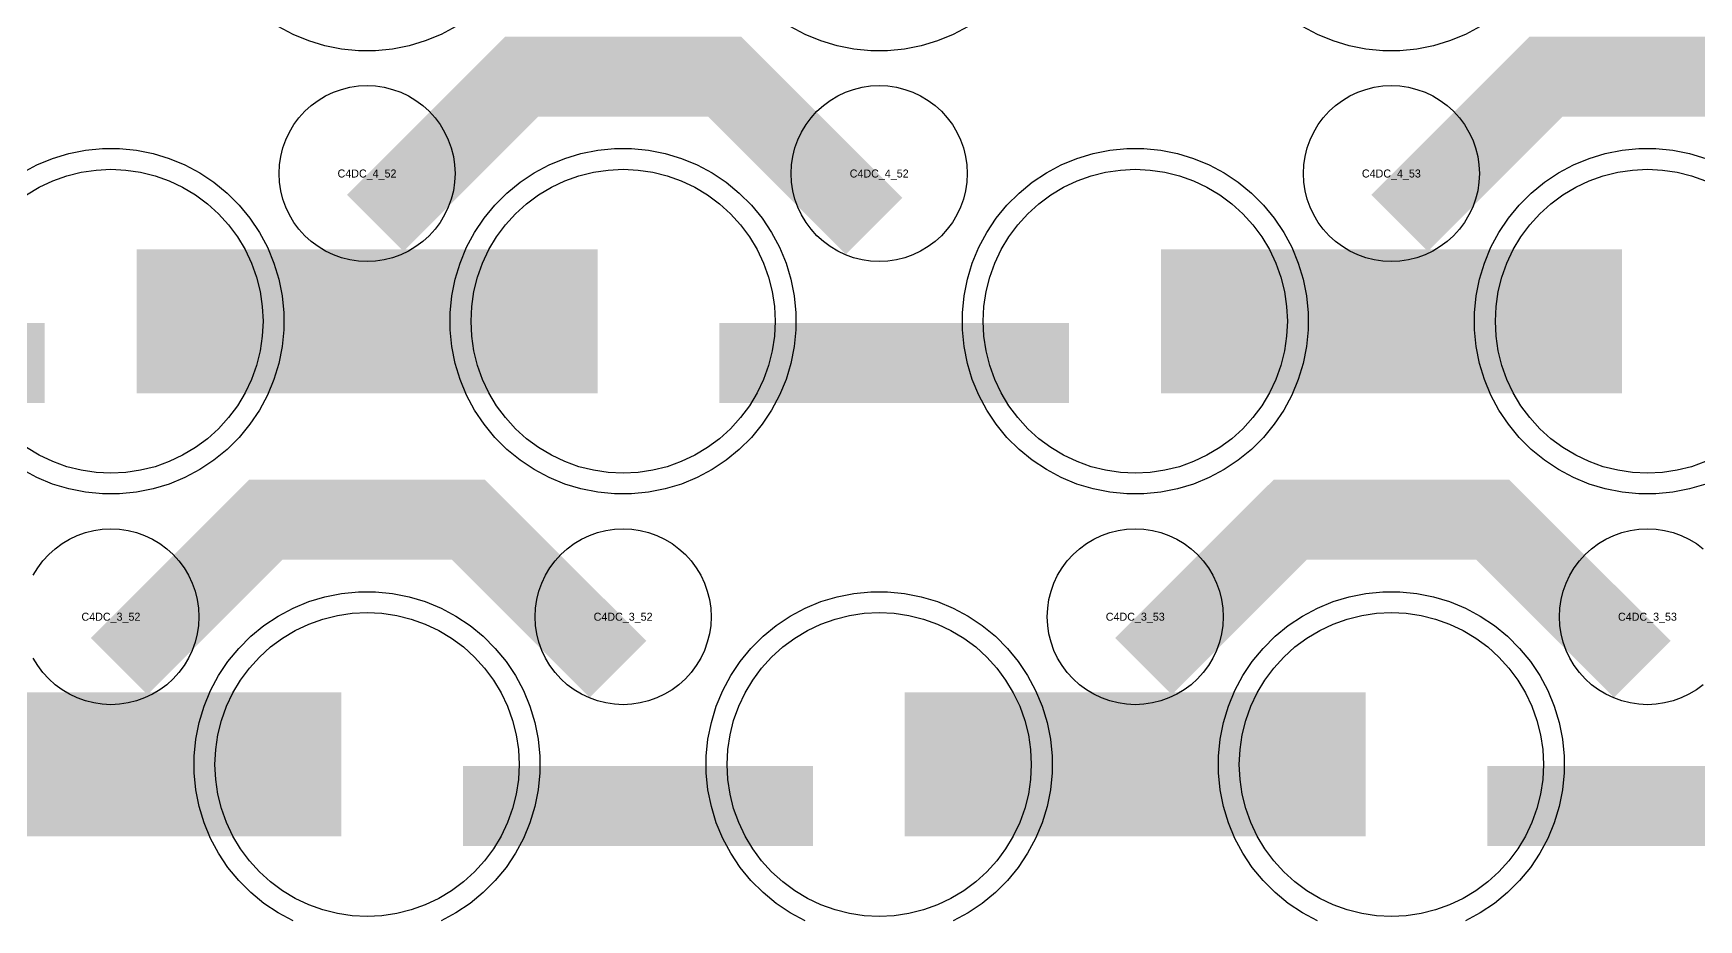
# Model space of a CAD drawing. Extents: x -11880 to 11880, y -14992 to 14992.
# Drawn here: x 4616 to 5136, y -14472 to -14195 of the extents above; entities that cross this region are included whole.
import ezdxf
from ezdxf.enums import TextEntityAlignment as Align

# ---------------------------------------------------------------- set-up
doc = ezdxf.new("R2010")
doc.units = 0
doc.header["$MEASUREMENT"] = 0
for name, color, linetype in [('GDS_775_DT_237', 138, 'CONTINUOUS'), ('RDL1_FS', 34, 'CONTINUOUS'), ('RDL_BS', 160, 'CONTINUOUS')]:
    doc.layers.add(name, color=color, linetype=linetype)

msp = doc.modelspace()

# ---------------------------------------------------------------- linework, layer by layer
at = {"layer": 'RDL1_FS', "color": 241, "true_color": 0xf7abae}
for points in [[(4613.605, -14245.808), (4617.605, -14243.41), (4621.819, -14241.418), (4626.209, -14239.846), (4630.732, -14238.714), (4635.343, -14238.03), (4640, -14237.801), (4644.657, -14238.03), (4649.268, -14238.714), (4653.791, -14239.846), (4658.181, -14241.418), (4662.395, -14243.41), (4666.395, -14245.808), (4670.14, -14248.586), (4673.594, -14251.716), (4676.724, -14255.17), (4679.502, -14258.915), (4681.9, -14262.915), (4683.892, -14267.129), (4685.464, -14271.519), (4686.596, -14276.042), (4687.28, -14280.653), (4687.509, -14285.31), (4687.28, -14289.967), (4686.596, -14294.578), (4685.464, -14299.101), (4683.892, -14303.491), (4681.9, -14307.705), (4679.502, -14311.705), (4676.724, -14315.45), (4673.594, -14318.904), (4670.14, -14322.034), (4666.395, -14324.812), (4662.395, -14327.21), (4658.181, -14329.202), (4653.791, -14330.774), (4649.268, -14331.906), (4644.657, -14332.59), (4640, -14332.819), (4635.343, -14332.59), (4630.732, -14331.906), (4626.209, -14330.774), (4621.819, -14329.202), (4617.605, -14327.21), (4613.605, -14324.812)], [(5138.181, -14329.202), (5133.791, -14330.774), (5129.268, -14331.906), (5124.657, -14332.59), (5120, -14332.819), (5115.343, -14332.59), (5110.732, -14331.906), (5106.209, -14330.774), (5101.819, -14329.202), (5097.605, -14327.21), (5093.605, -14324.812), (5089.86, -14322.034), (5086.406, -14318.904), (5083.276, -14315.45), (5080.498, -14311.705), (5078.1, -14307.705), (5076.108, -14303.491), (5074.536, -14299.101), (5073.404, -14294.578), (5072.72, -14289.967), (5072.491, -14285.31), (5072.72, -14280.653), (5073.404, -14276.042), (5074.536, -14271.519), (5076.108, -14267.129), (5078.1, -14262.915), (5080.498, -14258.915), (5083.276, -14255.17), (5086.406, -14251.716), (5089.86, -14248.586), (5093.605, -14245.808), (5097.605, -14243.41), (5101.819, -14241.418), (5106.209, -14239.846), (5110.732, -14238.714), (5115.343, -14238.03), (5120, -14237.801), (5124.657, -14238.03), (5129.268, -14238.714), (5133.791, -14239.846), (5138.181, -14241.418)]]:
    msp.add_lwpolyline(points, dxfattribs=at)
for points in [[(4800, -14332.819), (4795.343, -14332.59), (4790.732, -14331.906), (4786.209, -14330.774), (4781.819, -14329.202), (4777.605, -14327.21), (4773.605, -14324.812), (4769.86, -14322.034), (4766.406, -14318.904), (4763.276, -14315.45), (4760.498, -14311.705), (4758.1, -14307.705), (4756.108, -14303.491), (4754.536, -14299.101), (4753.404, -14294.578), (4752.72, -14289.967), (4752.491, -14285.31), (4752.72, -14280.653), (4753.404, -14276.042), (4754.536, -14271.519), (4756.108, -14267.129), (4758.1, -14262.915), (4760.498, -14258.915), (4763.276, -14255.17), (4766.406, -14251.716), (4769.86, -14248.586), (4773.605, -14245.808), (4777.605, -14243.41), (4781.819, -14241.418), (4786.209, -14239.846), (4790.732, -14238.714), (4795.343, -14238.03), (4800, -14237.801), (4804.657, -14238.03), (4809.268, -14238.714), (4813.791, -14239.846), (4818.181, -14241.418), (4822.395, -14243.41), (4826.395, -14245.808), (4830.14, -14248.586), (4833.594, -14251.716), (4836.724, -14255.17), (4839.502, -14258.915), (4841.9, -14262.915), (4843.892, -14267.129), (4845.464, -14271.519), (4846.596, -14276.042), (4847.28, -14280.653), (4847.509, -14285.31), (4847.28, -14289.967), (4846.596, -14294.578), (4845.464, -14299.101), (4843.892, -14303.491), (4841.9, -14307.705), (4839.502, -14311.705), (4836.724, -14315.45), (4833.594, -14318.904), (4830.14, -14322.034), (4826.395, -14324.812), (4822.395, -14327.21), (4818.181, -14329.202), (4813.791, -14330.774), (4809.268, -14331.906), (4804.657, -14332.59)], [(4960, -14332.819), (4955.343, -14332.59), (4950.732, -14331.906), (4946.209, -14330.774), (4941.819, -14329.202), (4937.605, -14327.21), (4933.605, -14324.812), (4929.86, -14322.034), (4926.406, -14318.904), (4923.276, -14315.45), (4920.498, -14311.705), (4918.1, -14307.705), (4916.108, -14303.491), (4914.536, -14299.101), (4913.404, -14294.578), (4912.72, -14289.967), (4912.491, -14285.31), (4912.72, -14280.653), (4913.404, -14276.042), (4914.536, -14271.519), (4916.108, -14267.129), (4918.1, -14262.915), (4920.498, -14258.915), (4923.276, -14255.17), (4926.406, -14251.716), (4929.86, -14248.586), (4933.605, -14245.808), (4937.605, -14243.41), (4941.819, -14241.418), (4946.209, -14239.846), (4950.732, -14238.714), (4955.343, -14238.03), (4960, -14237.801), (4964.657, -14238.03), (4969.268, -14238.714), (4973.791, -14239.846), (4978.181, -14241.418), (4982.395, -14243.41), (4986.395, -14245.808), (4990.14, -14248.586), (4993.594, -14251.716), (4996.724, -14255.17), (4999.502, -14258.915), (5001.9, -14262.915), (5003.892, -14267.129), (5005.464, -14271.519), (5006.596, -14276.042), (5007.28, -14280.653), (5007.509, -14285.31), (5007.28, -14289.967), (5006.596, -14294.578), (5005.464, -14299.101), (5003.892, -14303.491), (5001.9, -14307.705), (4999.502, -14311.705), (4996.724, -14315.45), (4993.594, -14318.904), (4990.14, -14322.034), (4986.395, -14324.812), (4982.395, -14327.21), (4978.181, -14329.202), (4973.791, -14330.774), (4969.268, -14331.906), (4964.657, -14332.59)], [(4720, -14471.379), (4715.343, -14471.15), (4710.732, -14470.466), (4706.209, -14469.334), (4701.819, -14467.762), (4697.605, -14465.77), (4693.605, -14463.372), (4689.86, -14460.594), (4686.406, -14457.464), (4683.276, -14454.01), (4680.498, -14450.265), (4678.1, -14446.265), (4676.108, -14442.051), (4674.536, -14437.661), (4673.404, -14433.138), (4672.72, -14428.527), (4672.491, -14423.87), (4672.72, -14419.213), (4673.404, -14414.602), (4674.536, -14410.079), (4676.108, -14405.689), (4678.1, -14401.475), (4680.498, -14397.475), (4683.276, -14393.73), (4686.406, -14390.276), (4689.86, -14387.146), (4693.605, -14384.368), (4697.605, -14381.97), (4701.819, -14379.978), (4706.209, -14378.406), (4710.732, -14377.274), (4715.343, -14376.59), (4720, -14376.361), (4724.657, -14376.59), (4729.268, -14377.274), (4733.791, -14378.406), (4738.181, -14379.978), (4742.395, -14381.97), (4746.395, -14384.368), (4750.14, -14387.146), (4753.594, -14390.276), (4756.724, -14393.73), (4759.502, -14397.475), (4761.9, -14401.475), (4763.892, -14405.689), (4765.464, -14410.079), (4766.596, -14414.602), (4767.28, -14419.213), (4767.509, -14423.87), (4767.28, -14428.527), (4766.596, -14433.138), (4765.464, -14437.661), (4763.892, -14442.051), (4761.9, -14446.265), (4759.502, -14450.265), (4756.724, -14454.01), (4753.594, -14457.464), (4750.14, -14460.594), (4746.395, -14463.372), (4742.395, -14465.77), (4738.181, -14467.762), (4733.791, -14469.334), (4729.268, -14470.466), (4724.657, -14471.15)], [(4880, -14471.379), (4875.343, -14471.15), (4870.732, -14470.466), (4866.209, -14469.334), (4861.819, -14467.762), (4857.605, -14465.77), (4853.605, -14463.372), (4849.86, -14460.594), (4846.406, -14457.464), (4843.276, -14454.01), (4840.498, -14450.265), (4838.1, -14446.265), (4836.108, -14442.051), (4834.536, -14437.661), (4833.404, -14433.138), (4832.72, -14428.527), (4832.491, -14423.87), (4832.72, -14419.213), (4833.404, -14414.602), (4834.536, -14410.079), (4836.108, -14405.689), (4838.1, -14401.475), (4840.498, -14397.475), (4843.276, -14393.73), (4846.406, -14390.276), (4849.86, -14387.146), (4853.605, -14384.368), (4857.605, -14381.97), (4861.819, -14379.978), (4866.209, -14378.406), (4870.732, -14377.274), (4875.343, -14376.59), (4880, -14376.361), (4884.657, -14376.59), (4889.268, -14377.274), (4893.791, -14378.406), (4898.181, -14379.978), (4902.395, -14381.97), (4906.395, -14384.368), (4910.14, -14387.146), (4913.594, -14390.276), (4916.724, -14393.73), (4919.502, -14397.475), (4921.9, -14401.475), (4923.892, -14405.689), (4925.464, -14410.079), (4926.596, -14414.602), (4927.28, -14419.213), (4927.509, -14423.87), (4927.28, -14428.527), (4926.596, -14433.138), (4925.464, -14437.661), (4923.892, -14442.051), (4921.9, -14446.265), (4919.502, -14450.265), (4916.724, -14454.01), (4913.594, -14457.464), (4910.14, -14460.594), (4906.395, -14463.372), (4902.395, -14465.77), (4898.181, -14467.762), (4893.791, -14469.334), (4889.268, -14470.466), (4884.657, -14471.15)], [(5040, -14471.379), (5035.343, -14471.15), (5030.732, -14470.466), (5026.209, -14469.334), (5021.819, -14467.762), (5017.605, -14465.77), (5013.605, -14463.372), (5009.86, -14460.594), (5006.406, -14457.464), (5003.276, -14454.01), (5000.498, -14450.265), (4998.1, -14446.265), (4996.108, -14442.051), (4994.536, -14437.661), (4993.404, -14433.138), (4992.72, -14428.527), (4992.491, -14423.87), (4992.72, -14419.213), (4993.404, -14414.602), (4994.536, -14410.079), (4996.108, -14405.689), (4998.1, -14401.475), (5000.498, -14397.475), (5003.276, -14393.73), (5006.406, -14390.276), (5009.86, -14387.146), (5013.605, -14384.368), (5017.605, -14381.97), (5021.819, -14379.978), (5026.209, -14378.406), (5030.732, -14377.274), (5035.343, -14376.59), (5040, -14376.361), (5044.657, -14376.59), (5049.268, -14377.274), (5053.791, -14378.406), (5058.181, -14379.978), (5062.395, -14381.97), (5066.395, -14384.368), (5070.14, -14387.146), (5073.594, -14390.276), (5076.724, -14393.73), (5079.502, -14397.475), (5081.9, -14401.475), (5083.892, -14405.689), (5085.464, -14410.079), (5086.596, -14414.602), (5087.28, -14419.213), (5087.509, -14423.87), (5087.28, -14428.527), (5086.596, -14433.138), (5085.464, -14437.661), (5083.892, -14442.051), (5081.9, -14446.265), (5079.502, -14450.265), (5076.724, -14454.01), (5073.594, -14457.464), (5070.14, -14460.594), (5066.395, -14463.372), (5062.395, -14465.77), (5058.181, -14467.762), (5053.791, -14469.334), (5049.268, -14470.466), (5044.657, -14471.15)]]:
    msp.add_lwpolyline(points, close=True, dxfattribs=at)
for points in [[(4648.002, -14285.31, 45, 45, 0), (4720.002, -14285.31, 45, 45, 0)], [(4720.002, -14285.31, 45, 45, 0), (4792.002, -14285.31, 45, 45, 0)], [(4968.002, -14285.31, 45, 45, 0), (5040.002, -14285.31, 45, 45, 0)], [(5040.002, -14285.31, 45, 45, 0), (5112.002, -14285.31, 45, 45, 0)], [(4568.002, -14423.87, 45, 45, 0), (4640.002, -14423.87, 45, 45, 0)], [(4640.002, -14423.87, 45, 45, 0), (4712.002, -14423.87, 45, 45, 0)], [(4888.002, -14423.87, 45, 45, 0), (4960.002, -14423.87, 45, 45, 0)], [(4960.002, -14423.87, 45, 45, 0), (5032.002, -14423.87, 45, 45, 0)]]:
    msp.add_lwpolyline(points, format="xyseb", dxfattribs=at)
at = {"layer": 'RDL_BS', "color": 241, "true_color": 0xf7abae}
for points in [[(4747.777, -14193.128), (4743.115, -14195.62), (4738.205, -14197.651), (4733.165, -14199.182), (4727.938, -14200.228), (4722.644, -14200.745), (4717.356, -14200.745), (4712.062, -14200.228), (4706.835, -14199.182), (4701.795, -14197.651), (4696.885, -14195.62), (4692.223, -14193.128)], [(4907.777, -14193.128), (4903.115, -14195.62), (4898.205, -14197.651), (4893.165, -14199.182), (4887.938, -14200.228), (4882.644, -14200.745), (4877.356, -14200.745), (4872.062, -14200.228), (4866.835, -14199.182), (4861.795, -14197.651), (4856.885, -14195.62), (4852.223, -14193.128)], [(5067.777, -14193.128), (5063.115, -14195.62), (5058.205, -14197.651), (5053.165, -14199.182), (5047.938, -14200.228), (5042.644, -14200.745), (5037.356, -14200.745), (5032.062, -14200.228), (5026.835, -14199.182), (5021.795, -14197.651), (5016.885, -14195.62), (5012.223, -14193.128)], [(4612.223, -14238.927), (4616.885, -14236.435), (4621.795, -14234.404), (4626.835, -14232.873), (4632.062, -14231.827), (4637.356, -14231.31), (4642.644, -14231.31), (4647.938, -14231.827), (4653.165, -14232.873), (4658.205, -14234.404), (4663.115, -14236.435), (4667.777, -14238.927), (4672.191, -14241.874), (4676.292, -14245.236), (4680.074, -14249.018), (4683.436, -14253.119), (4686.383, -14257.533), (4688.875, -14262.195), (4690.906, -14267.105), (4692.437, -14272.145), (4693.483, -14277.372), (4694, -14282.666), (4694, -14287.954), (4693.483, -14293.248), (4692.437, -14298.475), (4690.906, -14303.515), (4688.875, -14308.425), (4686.383, -14313.087), (4683.436, -14317.501), (4680.074, -14321.602), (4676.292, -14325.384), (4672.191, -14328.746), (4667.777, -14331.693), (4663.115, -14334.185), (4658.205, -14336.216), (4653.165, -14337.747), (4647.938, -14338.793), (4642.644, -14339.31), (4637.356, -14339.31), (4632.062, -14338.793), (4626.835, -14337.747), (4621.795, -14336.216), (4616.885, -14334.185), (4612.223, -14331.693)], [(5138.205, -14336.216), (5133.165, -14337.747), (5127.938, -14338.793), (5122.644, -14339.31), (5117.356, -14339.31), (5112.062, -14338.793), (5106.835, -14337.747), (5101.795, -14336.216), (5096.885, -14334.185), (5092.223, -14331.693), (5087.809, -14328.746), (5083.708, -14325.384), (5079.926, -14321.602), (5076.564, -14317.501), (5073.617, -14313.087), (5071.125, -14308.425), (5069.094, -14303.515), (5067.563, -14298.475), (5066.517, -14293.248), (5066, -14287.954), (5066, -14282.666), (5066.517, -14277.372), (5067.563, -14272.145), (5069.094, -14267.105), (5071.125, -14262.195), (5073.617, -14257.533), (5076.564, -14253.119), (5079.926, -14249.018), (5083.708, -14245.236), (5087.809, -14241.874), (5092.223, -14238.927), (5096.885, -14236.435), (5101.795, -14234.404), (5106.835, -14232.873), (5112.062, -14231.827), (5117.356, -14231.31), (5122.644, -14231.31), (5127.938, -14231.827), (5133.165, -14232.873), (5138.205, -14234.404)], [(4696.885, -14472.745), (4692.223, -14470.253), (4687.809, -14467.306), (4683.708, -14463.944), (4679.926, -14460.162), (4676.564, -14456.061), (4673.617, -14451.647), (4671.125, -14446.985), (4669.094, -14442.075), (4667.563, -14437.035), (4666.517, -14431.808), (4666, -14426.514), (4666, -14421.226), (4666.517, -14415.932), (4667.563, -14410.705), (4669.094, -14405.665), (4671.125, -14400.755), (4673.617, -14396.093), (4676.564, -14391.679), (4679.926, -14387.578), (4683.708, -14383.796), (4687.809, -14380.434), (4692.223, -14377.487), (4696.885, -14374.995), (4701.795, -14372.964), (4706.835, -14371.433), (4712.062, -14370.387), (4717.356, -14369.87), (4722.644, -14369.87), (4727.938, -14370.387), (4733.165, -14371.433), (4738.205, -14372.964), (4743.115, -14374.995), (4747.777, -14377.487), (4752.191, -14380.434), (4756.292, -14383.796), (4760.074, -14387.578), (4763.436, -14391.679), (4766.383, -14396.093), (4768.875, -14400.755), (4770.906, -14405.665), (4772.437, -14410.705), (4773.483, -14415.932), (4774, -14421.226), (4774, -14426.514), (4773.483, -14431.808), (4772.437, -14437.035), (4770.906, -14442.075), (4768.875, -14446.985), (4766.383, -14451.647), (4763.436, -14456.061), (4760.074, -14460.162), (4756.292, -14463.944), (4752.191, -14467.306), (4747.777, -14470.253), (4743.115, -14472.745)], [(4856.885, -14472.745), (4852.223, -14470.253), (4847.809, -14467.306), (4843.708, -14463.944), (4839.926, -14460.162), (4836.564, -14456.061), (4833.617, -14451.647), (4831.125, -14446.985), (4829.094, -14442.075), (4827.563, -14437.035), (4826.517, -14431.808), (4826, -14426.514), (4826, -14421.226), (4826.517, -14415.932), (4827.563, -14410.705), (4829.094, -14405.665), (4831.125, -14400.755), (4833.617, -14396.093), (4836.564, -14391.679), (4839.926, -14387.578), (4843.708, -14383.796), (4847.809, -14380.434), (4852.223, -14377.487), (4856.885, -14374.995), (4861.795, -14372.964), (4866.835, -14371.433), (4872.062, -14370.387), (4877.356, -14369.87), (4882.644, -14369.87), (4887.938, -14370.387), (4893.165, -14371.433), (4898.205, -14372.964), (4903.115, -14374.995), (4907.777, -14377.487), (4912.191, -14380.434), (4916.292, -14383.796), (4920.074, -14387.578), (4923.436, -14391.679), (4926.383, -14396.093), (4928.875, -14400.755), (4930.906, -14405.665), (4932.437, -14410.705), (4933.483, -14415.932), (4934, -14421.226), (4934, -14426.514), (4933.483, -14431.808), (4932.437, -14437.035), (4930.906, -14442.075), (4928.875, -14446.985), (4926.383, -14451.647), (4923.436, -14456.061), (4920.074, -14460.162), (4916.292, -14463.944), (4912.191, -14467.306), (4907.777, -14470.253), (4903.115, -14472.745)], [(5016.885, -14472.745), (5012.223, -14470.253), (5007.809, -14467.306), (5003.708, -14463.944), (4999.926, -14460.162), (4996.564, -14456.061), (4993.617, -14451.647), (4991.125, -14446.985), (4989.094, -14442.075), (4987.563, -14437.035), (4986.517, -14431.808), (4986, -14426.514), (4986, -14421.226), (4986.517, -14415.932), (4987.563, -14410.705), (4989.094, -14405.665), (4991.125, -14400.755), (4993.617, -14396.093), (4996.564, -14391.679), (4999.926, -14387.578), (5003.708, -14383.796), (5007.809, -14380.434), (5012.223, -14377.487), (5016.885, -14374.995), (5021.795, -14372.964), (5026.835, -14371.433), (5032.062, -14370.387), (5037.356, -14369.87), (5042.644, -14369.87), (5047.938, -14370.387), (5053.165, -14371.433), (5058.205, -14372.964), (5063.115, -14374.995), (5067.777, -14377.487), (5072.191, -14380.434), (5076.292, -14383.796), (5080.074, -14387.578), (5083.436, -14391.679), (5086.383, -14396.093), (5088.875, -14400.755), (5090.906, -14405.665), (5092.437, -14410.705), (5093.483, -14415.932), (5094, -14421.226), (5094, -14426.514), (5093.483, -14431.808), (5092.437, -14437.035), (5090.906, -14442.075), (5088.875, -14446.985), (5086.383, -14451.647), (5083.436, -14456.061), (5080.074, -14460.162), (5076.292, -14463.944), (5072.191, -14467.306), (5067.777, -14470.253), (5063.115, -14472.745)]]:
    msp.add_lwpolyline(points, dxfattribs=at)
at = {"layer": 'RDL_BS'}
for points in [[(4722.562, -14254.624, 25, 25, 0), (4768.377, -14208.809, 25, 25, 0), (4801.93, -14208.809, 25, 25, 0)], [(4878.401, -14255.523, 25, 25, 0), (4831.687, -14208.809, 25, 25, 0), (4801.929, -14208.809, 25, 25, 0)], [(5042.562, -14254.624, 25, 25, 0), (5088.377, -14208.809, 25, 25, 0), (5121.93, -14208.809, 25, 25, 0)], [(5198.401, -14255.523, 25, 25, 0), (5151.687, -14208.809, 25, 25, 0), (5121.929, -14208.809, 25, 25, 0)], [(4642.562, -14393.184, 25, 25, 0), (4688.377, -14347.369, 25, 25, 0), (4721.93, -14347.369, 25, 25, 0)], [(4798.401, -14394.083, 25, 25, 0), (4751.687, -14347.369, 25, 25, 0), (4721.929, -14347.369, 25, 25, 0)], [(4962.562, -14393.184, 25, 25, 0), (5008.377, -14347.369, 25, 25, 0), (5041.93, -14347.369, 25, 25, 0)], [(5118.401, -14394.083, 25, 25, 0), (5071.687, -14347.369, 25, 25, 0), (5041.929, -14347.369, 25, 25, 0)]]:
    msp.add_lwpolyline(points, format="xyseb", dxfattribs=at)
for points in [[(4720, -14266.616), (4717.307, -14266.484), (4714.635, -14266.088), (4712.016, -14265.431), (4709.481, -14264.524), (4707.044, -14263.372), (4704.72, -14261.979), (4702.557, -14260.376), (4700.558, -14258.564), (4698.746, -14256.565), (4697.143, -14254.402), (4695.75, -14252.078), (4694.598, -14249.641), (4693.691, -14247.106), (4693.034, -14244.487), (4692.638, -14241.815), (4692.506, -14239.122), (4692.638, -14236.429), (4693.034, -14233.757), (4693.691, -14231.138), (4694.598, -14228.603), (4695.75, -14226.166), (4697.143, -14223.842), (4698.746, -14221.679), (4700.558, -14219.68), (4702.557, -14217.868), (4704.72, -14216.265), (4707.044, -14214.872), (4709.481, -14213.72), (4712.016, -14212.813), (4714.635, -14212.156), (4717.307, -14211.76), (4720, -14211.628), (4722.693, -14211.76), (4725.365, -14212.156), (4727.984, -14212.813), (4730.519, -14213.72), (4732.956, -14214.872), (4735.28, -14216.265), (4737.443, -14217.868), (4739.442, -14219.68), (4741.254, -14221.679), (4742.857, -14223.842), (4744.25, -14226.166), (4745.402, -14228.603), (4746.309, -14231.138), (4746.966, -14233.757), (4747.362, -14236.429), (4747.494, -14239.122), (4747.362, -14241.815), (4746.966, -14244.487), (4746.309, -14247.106), (4745.402, -14249.641), (4744.25, -14252.078), (4742.857, -14254.402), (4741.254, -14256.565), (4739.442, -14258.564), (4737.443, -14260.376), (4735.28, -14261.979), (4732.956, -14263.372), (4730.519, -14264.524), (4727.984, -14265.431), (4725.365, -14266.088), (4722.693, -14266.484)], [(4880, -14266.616), (4877.307, -14266.484), (4874.635, -14266.088), (4872.016, -14265.431), (4869.481, -14264.524), (4867.044, -14263.372), (4864.72, -14261.979), (4862.557, -14260.376), (4860.558, -14258.564), (4858.746, -14256.565), (4857.143, -14254.402), (4855.75, -14252.078), (4854.598, -14249.641), (4853.691, -14247.106), (4853.034, -14244.487), (4852.638, -14241.815), (4852.506, -14239.122), (4852.638, -14236.429), (4853.034, -14233.757), (4853.691, -14231.138), (4854.598, -14228.603), (4855.75, -14226.166), (4857.143, -14223.842), (4858.746, -14221.679), (4860.558, -14219.68), (4862.557, -14217.868), (4864.72, -14216.265), (4867.044, -14214.872), (4869.481, -14213.72), (4872.016, -14212.813), (4874.635, -14212.156), (4877.307, -14211.76), (4880, -14211.628), (4882.693, -14211.76), (4885.365, -14212.156), (4887.984, -14212.813), (4890.519, -14213.72), (4892.956, -14214.872), (4895.28, -14216.265), (4897.443, -14217.868), (4899.442, -14219.68), (4901.254, -14221.679), (4902.857, -14223.842), (4904.25, -14226.166), (4905.402, -14228.603), (4906.309, -14231.138), (4906.966, -14233.757), (4907.362, -14236.429), (4907.494, -14239.122), (4907.362, -14241.815), (4906.966, -14244.487), (4906.309, -14247.106), (4905.402, -14249.641), (4904.25, -14252.078), (4902.857, -14254.402), (4901.254, -14256.565), (4899.442, -14258.564), (4897.443, -14260.376), (4895.28, -14261.979), (4892.956, -14263.372), (4890.519, -14264.524), (4887.984, -14265.431), (4885.365, -14266.088), (4882.693, -14266.484)], [(5040, -14266.616), (5037.307, -14266.484), (5034.635, -14266.088), (5032.016, -14265.431), (5029.481, -14264.524), (5027.044, -14263.372), (5024.72, -14261.979), (5022.557, -14260.376), (5020.558, -14258.564), (5018.746, -14256.565), (5017.143, -14254.402), (5015.75, -14252.078), (5014.598, -14249.641), (5013.691, -14247.106), (5013.034, -14244.487), (5012.638, -14241.815), (5012.506, -14239.122), (5012.638, -14236.429), (5013.034, -14233.757), (5013.691, -14231.138), (5014.598, -14228.603), (5015.75, -14226.166), (5017.143, -14223.842), (5018.746, -14221.679), (5020.558, -14219.68), (5022.557, -14217.868), (5024.72, -14216.265), (5027.044, -14214.872), (5029.481, -14213.72), (5032.016, -14212.813), (5034.635, -14212.156), (5037.307, -14211.76), (5040, -14211.628), (5042.693, -14211.76), (5045.365, -14212.156), (5047.984, -14212.813), (5050.519, -14213.72), (5052.956, -14214.872), (5055.28, -14216.265), (5057.443, -14217.868), (5059.442, -14219.68), (5061.254, -14221.679), (5062.857, -14223.842), (5064.25, -14226.166), (5065.402, -14228.603), (5066.309, -14231.138), (5066.966, -14233.757), (5067.362, -14236.429), (5067.494, -14239.122), (5067.362, -14241.815), (5066.966, -14244.487), (5066.309, -14247.106), (5065.402, -14249.641), (5064.25, -14252.078), (5062.857, -14254.402), (5061.254, -14256.565), (5059.442, -14258.564), (5057.443, -14260.376), (5055.28, -14261.979), (5052.956, -14263.372), (5050.519, -14264.524), (5047.984, -14265.431), (5045.365, -14266.088), (5042.693, -14266.484)], [(4800, -14405.176), (4797.307, -14405.044), (4794.635, -14404.648), (4792.016, -14403.991), (4789.481, -14403.084), (4787.044, -14401.932), (4784.72, -14400.539), (4782.557, -14398.936), (4780.558, -14397.124), (4778.746, -14395.125), (4777.143, -14392.962), (4775.75, -14390.638), (4774.598, -14388.201), (4773.691, -14385.666), (4773.034, -14383.047), (4772.638, -14380.375), (4772.506, -14377.682), (4772.638, -14374.989), (4773.034, -14372.317), (4773.691, -14369.698), (4774.598, -14367.163), (4775.75, -14364.726), (4777.143, -14362.402), (4778.746, -14360.239), (4780.558, -14358.24), (4782.557, -14356.428), (4784.72, -14354.825), (4787.044, -14353.432), (4789.481, -14352.28), (4792.016, -14351.373), (4794.635, -14350.716), (4797.307, -14350.32), (4800, -14350.188), (4802.693, -14350.32), (4805.365, -14350.716), (4807.984, -14351.373), (4810.519, -14352.28), (4812.956, -14353.432), (4815.28, -14354.825), (4817.443, -14356.428), (4819.442, -14358.24), (4821.254, -14360.239), (4822.857, -14362.402), (4824.25, -14364.726), (4825.402, -14367.163), (4826.309, -14369.698), (4826.966, -14372.317), (4827.362, -14374.989), (4827.494, -14377.682), (4827.362, -14380.375), (4826.966, -14383.047), (4826.309, -14385.666), (4825.402, -14388.201), (4824.25, -14390.638), (4822.857, -14392.962), (4821.254, -14395.125), (4819.442, -14397.124), (4817.443, -14398.936), (4815.28, -14400.539), (4812.956, -14401.932), (4810.519, -14403.084), (4807.984, -14403.991), (4805.365, -14404.648), (4802.693, -14405.044)], [(4960, -14405.176), (4957.307, -14405.044), (4954.635, -14404.648), (4952.016, -14403.991), (4949.481, -14403.084), (4947.044, -14401.932), (4944.72, -14400.539), (4942.557, -14398.936), (4940.558, -14397.124), (4938.746, -14395.125), (4937.143, -14392.962), (4935.75, -14390.638), (4934.598, -14388.201), (4933.691, -14385.666), (4933.034, -14383.047), (4932.638, -14380.375), (4932.506, -14377.682), (4932.638, -14374.989), (4933.034, -14372.317), (4933.691, -14369.698), (4934.598, -14367.163), (4935.75, -14364.726), (4937.143, -14362.402), (4938.746, -14360.239), (4940.558, -14358.24), (4942.557, -14356.428), (4944.72, -14354.825), (4947.044, -14353.432), (4949.481, -14352.28), (4952.016, -14351.373), (4954.635, -14350.716), (4957.307, -14350.32), (4960, -14350.188), (4962.693, -14350.32), (4965.365, -14350.716), (4967.984, -14351.373), (4970.519, -14352.28), (4972.956, -14353.432), (4975.28, -14354.825), (4977.443, -14356.428), (4979.442, -14358.24), (4981.254, -14360.239), (4982.857, -14362.402), (4984.25, -14364.726), (4985.402, -14367.163), (4986.309, -14369.698), (4986.966, -14372.317), (4987.362, -14374.989), (4987.494, -14377.682), (4987.362, -14380.375), (4986.966, -14383.047), (4986.309, -14385.666), (4985.402, -14388.201), (4984.25, -14390.638), (4982.857, -14392.962), (4981.254, -14395.125), (4979.442, -14397.124), (4977.443, -14398.936), (4975.28, -14400.539), (4972.956, -14401.932), (4970.519, -14403.084), (4967.984, -14403.991), (4965.365, -14404.648), (4962.693, -14405.044)]]:
    msp.add_lwpolyline(points, close=True, dxfattribs=at)
at = {"layer": 'RDL_BS', "color": 241, "true_color": 0xf7abae}
for points in [[(4797.356, -14339.31), (4792.062, -14338.793), (4786.835, -14337.747), (4781.795, -14336.216), (4776.885, -14334.185), (4772.223, -14331.693), (4767.809, -14328.746), (4763.708, -14325.384), (4759.926, -14321.602), (4756.564, -14317.501), (4753.617, -14313.087), (4751.125, -14308.425), (4749.094, -14303.515), (4747.563, -14298.475), (4746.517, -14293.248), (4746, -14287.954), (4746, -14282.666), (4746.517, -14277.372), (4747.563, -14272.145), (4749.094, -14267.105), (4751.125, -14262.195), (4753.617, -14257.533), (4756.564, -14253.119), (4759.926, -14249.018), (4763.708, -14245.236), (4767.809, -14241.874), (4772.223, -14238.927), (4776.885, -14236.435), (4781.795, -14234.404), (4786.835, -14232.873), (4792.062, -14231.827), (4797.356, -14231.31), (4802.644, -14231.31), (4807.938, -14231.827), (4813.165, -14232.873), (4818.205, -14234.404), (4823.115, -14236.435), (4827.777, -14238.927), (4832.191, -14241.874), (4836.292, -14245.236), (4840.074, -14249.018), (4843.436, -14253.119), (4846.383, -14257.533), (4848.875, -14262.195), (4850.906, -14267.105), (4852.437, -14272.145), (4853.483, -14277.372), (4854, -14282.666), (4854, -14287.954), (4853.483, -14293.248), (4852.437, -14298.475), (4850.906, -14303.515), (4848.875, -14308.425), (4846.383, -14313.087), (4843.436, -14317.501), (4840.074, -14321.602), (4836.292, -14325.384), (4832.191, -14328.746), (4827.777, -14331.693), (4823.115, -14334.185), (4818.205, -14336.216), (4813.165, -14337.747), (4807.938, -14338.793), (4802.644, -14339.31)], [(4957.356, -14339.31), (4952.062, -14338.793), (4946.835, -14337.747), (4941.795, -14336.216), (4936.885, -14334.185), (4932.223, -14331.693), (4927.809, -14328.746), (4923.708, -14325.384), (4919.926, -14321.602), (4916.564, -14317.501), (4913.617, -14313.087), (4911.125, -14308.425), (4909.094, -14303.515), (4907.563, -14298.475), (4906.517, -14293.248), (4906, -14287.954), (4906, -14282.666), (4906.517, -14277.372), (4907.563, -14272.145), (4909.094, -14267.105), (4911.125, -14262.195), (4913.617, -14257.533), (4916.564, -14253.119), (4919.926, -14249.018), (4923.708, -14245.236), (4927.809, -14241.874), (4932.223, -14238.927), (4936.885, -14236.435), (4941.795, -14234.404), (4946.835, -14232.873), (4952.062, -14231.827), (4957.356, -14231.31), (4962.644, -14231.31), (4967.938, -14231.827), (4973.165, -14232.873), (4978.205, -14234.404), (4983.115, -14236.435), (4987.777, -14238.927), (4992.191, -14241.874), (4996.292, -14245.236), (5000.074, -14249.018), (5003.436, -14253.119), (5006.383, -14257.533), (5008.875, -14262.195), (5010.906, -14267.105), (5012.437, -14272.145), (5013.483, -14277.372), (5014, -14282.666), (5014, -14287.954), (5013.483, -14293.248), (5012.437, -14298.475), (5010.906, -14303.515), (5008.875, -14308.425), (5006.383, -14313.087), (5003.436, -14317.501), (5000.074, -14321.602), (4996.292, -14325.384), (4992.191, -14328.746), (4987.777, -14331.693), (4983.115, -14334.185), (4978.205, -14336.216), (4973.165, -14337.747), (4967.938, -14338.793), (4962.644, -14339.31)]]:
    msp.add_lwpolyline(points, close=True, dxfattribs=at)
for points in [[(4510.016, -14298.323, 25, 25, 0), (4619.281, -14298.323, 25, 25, 0)], [(4830.016, -14298.323, 25, 25, 0), (4939.281, -14298.323, 25, 25, 0)], [(4750.016, -14436.883, 25, 25, 0), (4859.281, -14436.883, 25, 25, 0)], [(5070.016, -14436.883, 25, 25, 0), (5179.281, -14436.883, 25, 25, 0)]]:
    msp.add_lwpolyline(points, format="xyseb", dxfattribs=at)
at = {"layer": 'RDL_BS'}
for points in [[(4615.75, -14364.726), (4617.143, -14362.402), (4618.746, -14360.239), (4620.558, -14358.24), (4622.557, -14356.428), (4624.72, -14354.825), (4627.044, -14353.432), (4629.481, -14352.28), (4632.016, -14351.373), (4634.635, -14350.716), (4637.307, -14350.32), (4640, -14350.188), (4642.693, -14350.32), (4645.365, -14350.716), (4647.984, -14351.373), (4650.519, -14352.28), (4652.956, -14353.432), (4655.28, -14354.825), (4657.443, -14356.428), (4659.442, -14358.24), (4661.254, -14360.239), (4662.857, -14362.402), (4664.25, -14364.726), (4665.402, -14367.163), (4666.309, -14369.698), (4666.966, -14372.317), (4667.362, -14374.989), (4667.494, -14377.682), (4667.362, -14380.375), (4666.966, -14383.047), (4666.309, -14385.666), (4665.402, -14388.201), (4664.25, -14390.638), (4662.857, -14392.962), (4661.254, -14395.125), (4659.442, -14397.124), (4657.443, -14398.936), (4655.28, -14400.539), (4652.956, -14401.932), (4650.519, -14403.084), (4647.984, -14403.991), (4645.365, -14404.648), (4642.693, -14405.044), (4640, -14405.176), (4637.307, -14405.044), (4634.635, -14404.648), (4632.016, -14403.991), (4629.481, -14403.084), (4627.044, -14401.932), (4624.72, -14400.539), (4622.557, -14398.936), (4620.558, -14397.124), (4618.746, -14395.125), (4617.143, -14392.962), (4615.75, -14390.638)], [(5137.443, -14398.936), (5135.28, -14400.539), (5132.956, -14401.932), (5130.519, -14403.084), (5127.984, -14403.991), (5125.365, -14404.648), (5122.693, -14405.044), (5120, -14405.176), (5117.307, -14405.044), (5114.635, -14404.648), (5112.016, -14403.991), (5109.481, -14403.084), (5107.044, -14401.932), (5104.72, -14400.539), (5102.557, -14398.936), (5100.558, -14397.124), (5098.746, -14395.125), (5097.143, -14392.962), (5095.75, -14390.638), (5094.598, -14388.201), (5093.691, -14385.666), (5093.034, -14383.047), (5092.638, -14380.375), (5092.506, -14377.682), (5092.638, -14374.989), (5093.034, -14372.317), (5093.691, -14369.698), (5094.598, -14367.163), (5095.75, -14364.726), (5097.143, -14362.402), (5098.746, -14360.239), (5100.558, -14358.24), (5102.557, -14356.428), (5104.72, -14354.825), (5107.044, -14353.432), (5109.481, -14352.28), (5112.016, -14351.373), (5114.635, -14350.716), (5117.307, -14350.32), (5120, -14350.188), (5122.693, -14350.32), (5125.365, -14350.716), (5127.984, -14351.373), (5130.519, -14352.28), (5132.956, -14353.432), (5135.28, -14354.825), (5137.443, -14356.428)]]:
    msp.add_lwpolyline(points, dxfattribs=at)

# ---------------------------------------------------------------- texts
at = {"layer": 'GDS_775_DT_237'}
for s, p in [('C4DC_4_52', (4720, -14239.122)), ('C4DC_4_52', (4720, -14239.122)), ('C4DC_4_52', (4880, -14239.122)), ('C4DC_4_52', (4880, -14239.122)), ('C4DC_4_53', (5040, -14239.122)), ('C4DC_4_53', (5040, -14239.122)), ('C4DC_3_52', (4640, -14377.682)), ('C4DC_3_52', (4640, -14377.682)), ('C4DC_3_52', (4800, -14377.682)), ('C4DC_3_52', (4800, -14377.682)), ('C4DC_3_53', (4960, -14377.682)), ('C4DC_3_53', (4960, -14377.682)), ('C4DC_3_53', (5120, -14377.682)), ('C4DC_3_53', (5120, -14377.682))]:
    msp.add_text(s, height=2.5, dxfattribs=at).set_placement(p, align=Align.MIDDLE_CENTER)

doc.saveas('drawing.dxf')
